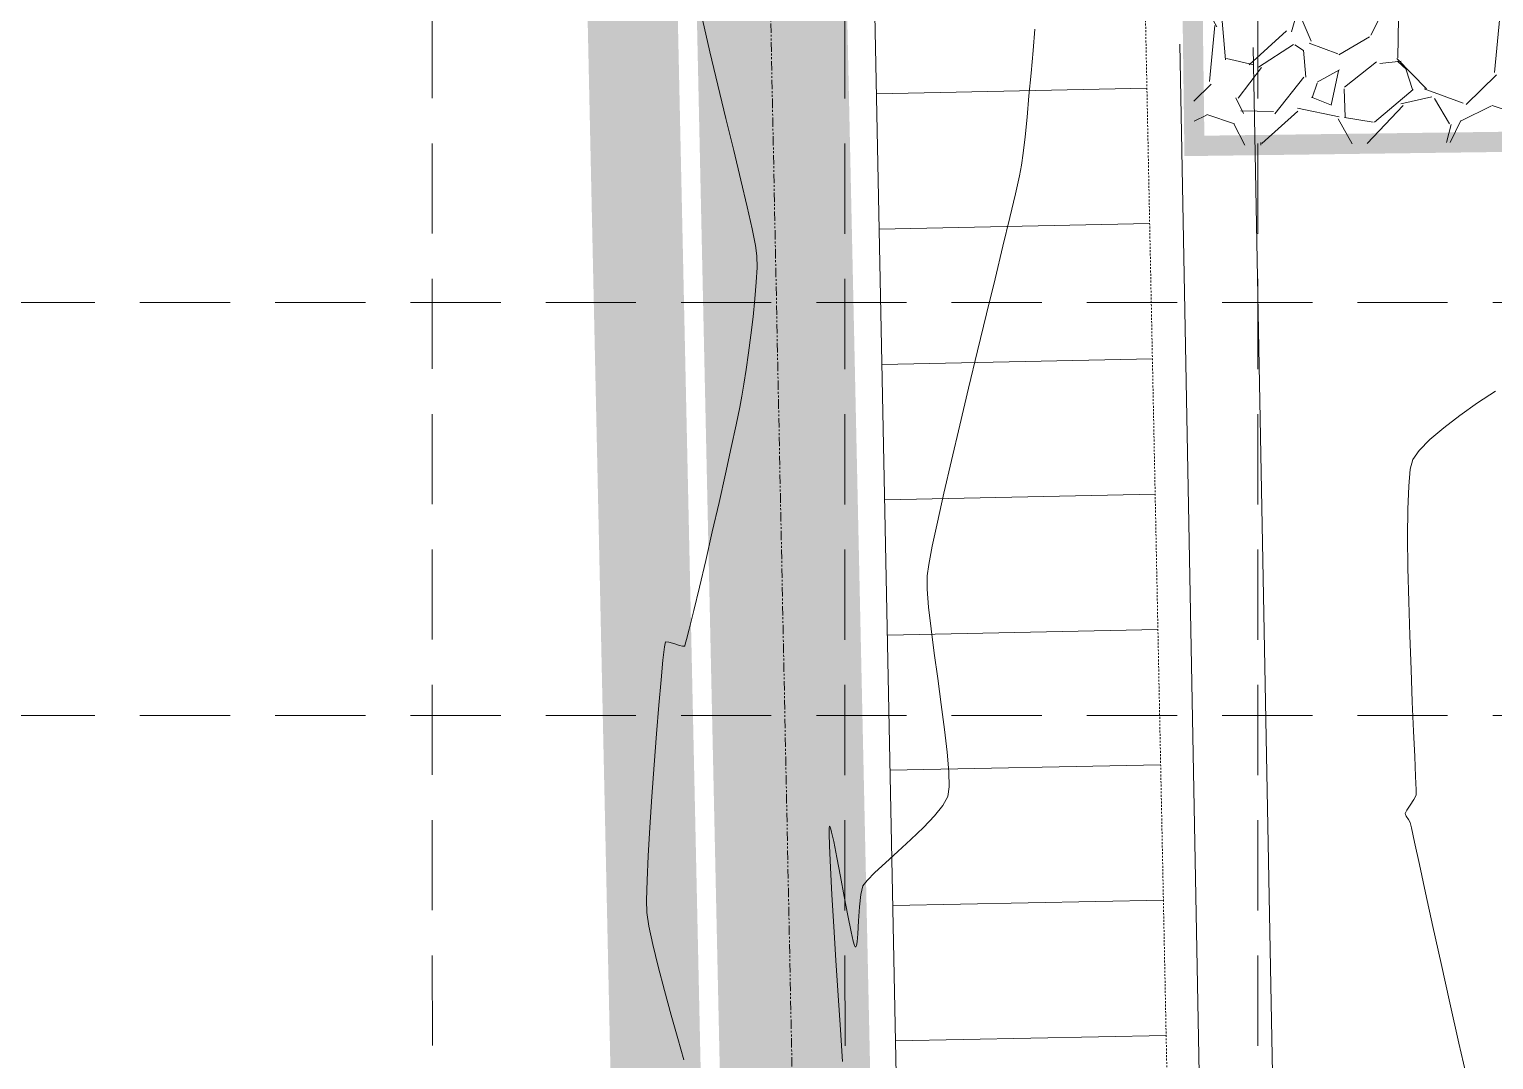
# Model space of a CAD drawing. Extents: x 2140663 to 2528301, y 336313 to 7007653.
# Drawn here: x 2527284.6 to 2527382, y 7007327.1 to 7007395.6 of the extents above; entities that cross this region are included whole.
import ezdxf

# ---------------------------------------------------------------- set-up
doc = ezdxf.new("R2010")
doc.units = 0
doc.header["$MEASUREMENT"] = 0
for name, pattern in [('HIDDEN', [0.375, 0.25, -0.125]), ('PHANTOM2', [1.25, 0.625, -0.125, 0.125, -0.125, 0.125, -0.125]), ('xdrc002pt$0$HIDDEN2', [0.1875, 0.125, -0.0625])]:
    doc.linetypes.add(name, pattern=pattern)
for name, color, linetype in [('1 EXISTING CONTOURS', 43, 'Continuous'), ('1 SILT FENCE', 200, 'Continuous'), ('CONSTRUCTION ENTRANCE', 254, 'HIDDEN'), ('GRID', 254, 'HIDDEN'), ('LIMITS OF DISTURBANCE', 1, 'HIDDEN'), ('xdrc002ar$0$xdrc002ar$0$C-PKNG-FACE-N', 1, 'Continuous'), ('xdrc002ar$0$xdrc002ar$0$C-PKNG-STRP-N', 6, 'Continuous'), ('xdrc002bs$0$v-rail-road-exist-demo', 14, 'xdrc002bs$0$TRACKS'), ('xdrc002pt$0$V-ESMT-ACCS-N', 2, 'xdrc002pt$0$HIDDEN2'), ('xdrc002pt$0$v-prop-line', 3, 'PHANTOM2')]:
    doc.layers.add(name, color=color, linetype=linetype)
doc.linetypes.add('xdrc002bs$0$TRACKS', pattern='A,0.15,[130,ltypeshp.shx,S=0.25,R=0,X=0,Y=0],0.15', length=0.3)

msp = doc.modelspace()

# ---------------------------------------------------------------- hatches: boundary and pattern name
at = {"layer": 'CONSTRUCTION ENTRANCE', "lineweight": 0}
h = msp.add_hatch(dxfattribs=at)
h.set_pattern_fill('GRAVEL', color=4, scale=13.41771213747483, angle=46.820067025844, style=0)
h.set_pattern_definition([(274.8328670258439, (2535755.32160823, 6988741.98923323), (14.60575907442651, -160.9091231494942), [1.805165320127311, -178.7116887176952]), (231.7897670258439, (2535755.4736923, 6988740.190482575), (100.3953443141131, 126.5932506455939), [3.097720365754542, -306.6742222857146]), (179.330467025844, (2535753.557603606, 6988737.756459245), (199.4436801400255, -3.155022489183131), [2.184242523435255, -216.2402781743329]), (314.093767025844, (2535752.422844884, 6988731.645171866), (-186.5045603741198, 193.4168665102504), [2.820912964358433, -279.2703298006364]), (339.653767025844, (2535754.38573317, 6988729.619186541), (-163.3198950591322, 61.25788960381504), [2.766128445701123, -273.847091820351]), (44.093767025844, (2535756.979281981, 6988728.657421488), (-193.4168665102504, -186.5045603741197), [2.820912964358433, -279.2703298006364]), (84.51426702584396, (2535759.005267303, 6988730.620309775), (-21.51827288110513, -219.0122793370093), [3.73051308786999, -369.320500509462]), (119.075367025844, (2535759.361893572, 6988734.333734491), (-150.9832217295242, 270.4860781968358), [3.521988423541493, -348.6769746900169]), (168.249667025844, (2535757.650347071, 6988737.411886534), (-200.6490630770229, 41.08660048728137), [2.830466375400297, -280.2164797720083]), (222.056467025844, (2535754.879192443, 6988737.988306063), (110.7821607532732, 98.44584011868443), [3.231414449492337, -158.3392409365638]), (269.217467025844, (2535752.479915149, 6988735.82370485), (-2.552319228480662, -218.4096170139132), [4.178919609792264, -413.7133499768134]), (185.6341670258433, (2535761.610501421, 6988741.239820029), (-122.977254306137, -13.40042767096281), [1.426316217925709, -141.2059093716913]), (218.289267025844, (2535760.191069513, 6988741.099789508), (138.9298636150644, 108.8326490136924), [2.713557849546497, -268.6428711552858]), (271.820067025844, (2535758.061214335, 6988739.418376893), (9.784310562034927, -9.181632602815903), [1.897546268193811, -17.07795666688071]), (250.0186670258439, (2535756.24438335, 6988739.83527094), (26.33951829955445, 67.28480672745151), [1.021866120965807, -101.1643836973872]), (338.6214670258439, (2535755.895198489, 6988738.87492052), (-38.53455421391525, 17.76058513279236), [1.445127850342452, -70.8114659324622]), (77.78386702584397, (2535757.240894438, 6988738.348129842), (7.976231757782472, 47.7161855784231), [2.347146966496334, -75.89088845693679]), (208.385167025844, (2535757.737551226, 6988740.642122652), (28.14755542434317, 10.38700422022133), [1.697219825981319, -40.73331607668808]), (63.20956702584396, (2535750.569853233, 6988733.200022149), (62.4634665272159, 125.3879192018091), [2.37761859076054, -235.3848442823397]), (117.166267025844, (2535751.64151491, 6988735.322435915), (70.90092836322366, -140.1351306216062), [1.994690504069145, -197.4739439537691]), (340.0186670258439, (2535755.780689717, 6988742.478448607), (-67.28480672745151, 26.33951829955445), [2.043718824219476, -100.1425309941335]), (30.43056702584394, (2535757.701390557, 6988741.780078888), (-121.1691690741973, -70.29827450389251), [2.377618590760539, -235.3848442823396]), (26.264067025844, (2535756.636123899, 6988727.507411697), (-65.47674164009656, -30.55833295526075), [2.292818650051698, -112.3481675233817]), (341.595167025844, (2535758.692243117, 6988728.522003118), (-153.5354934499215, 52.07649754670328), [1.92112118841937, -190.1912794254725]), (113.621467025844, (2535765.656813551, 6988733.394661918), (-30.55826334498828, 65.4767743703171), [2.04371882421948, -100.1425309941337]), (64.17406702584398, (2535764.837908278, 6988735.267148536), (-80.2240290934348, -163.9224862693096), [2.249224503317043, -222.6726220313409]), (116.264067025844, (2535761.157814968, 6988728.600351227), (30.55833295526072, -65.47674164009656), [1.146409325025849, -113.4945768484076]), (148.129967025844, (2535765.105915763, 6988732.807603466), (-48.31884551817854, 26.94224158635469), [0.6841691418898413, -67.73299998362491]), (212.7838670258439, (2535764.524884085, 6988733.16884188), (37.32918282470244, 20.17131602002476), [2.76612844570112, -52.55650755688198]), (232.8290670258439, (2535762.199342758, 6988731.671061859), (82.0319944722898, 107.0246964006414), [2.563453903864566, -253.7815742043644]), (350.5101670258439, (2535758.121482113, 6988737.521783165), (-28.7502527562006, 8.578934871238934), [1.935129279890894, -46.44311613509359]), (39.97726702584394, (2535760.030129398, 6988737.202732198), (175.6563934434901, 147.9698889174732), [3.378499409943308, -334.4708646227659]), (107.765467025844, (2535762.619066064, 6988739.373360189), (31.76363720677208, -103.4086422652588), [1.381433970825854, -136.7623656431237]), (136.820067025844, (2535762.197559875, 6988740.688922244), (-18.9659372958614, -0.6026777727210184), [0.8050627282484895, -12.61264940922634]), (167.0764670258439, (2535761.722180935, 6988731.750824604), (105.2166488676727, -25.13425077167035), [1.864042240986554, -184.540772237003]), (94.83286702584397, (2535759.905349952, 6988732.167718647), (-14.60575907442654, 160.9091231494942), [3.610330640254623, -176.9065233975678]), (46.82006702584399, (2535759.6011818, 6988735.765219956), (-0.6026777727210209, 18.96593729586141), [3.488605155743457, -9.929106981731373]), (12.12486702584397, (2535761.988405538, 6988738.309139915), (-160.3064818828094, -33.57153178998048), [2.121528136904696, -210.0311245410191]), (300.8746670258439, (2535764.062605083, 6988738.754753215), (29.95560263123791, -46.51082666028691), [1.953645722640611, -95.72877458651134]), (254.466067025844, (2535765.065142949, 6988737.077952746), (-76.60777616197753, -277.7181705628543), [3.180869927870449, -314.9066461499475]), (222.246167025844, (2535764.213274531, 6988734.013268892), (-129.1454486938804, -118.0144213807274), [3.365148786366548, -333.1493675720606])])
edge = h.paths.add_edge_path()
edge.add_line((2527402.900771191, 7007473.645585771), (2527352.583338258, 7007472.983098069))
edge.add_arc((2527352.693752849, 7007464.596860934), 8.386963972089557, 0.7933781036675782, 90.75432216888947, ccw=False)
edge.add_line((2527361.079912772, 7007464.712992017), (2527362.098756098, 7007387.858360577))
edge.add_line((2527362.098756098, 7007387.858360577), (2527395.668850088, 7007388.300350025))
edge.add_line((2527395.668850088, 7007388.300350025), (2527394.625025858, 7007465.143217545))
edge.add_arc((2527403.011185785, 7007465.259348631), 8.386963977049277, 90.75432218437521, 180.7933781223564, ccw=False)

# ---------------------------------------------------------------- linework, layer by layer
at = {"layer": '1 EXISTING CONTOURS', "color": 43, "lineweight": 0}
for points, elevation in [([(2527329.368513652, 7007396.260187508), (2527329.867226838, 7007394.109730935)], 602), ([(2527329.867226838, 7007394.109730935), (2527330.395169981, 7007391.894191415)], 602), ([(2527351.093919048, 7007391.200341729), (2527350.961419232, 7007389.764733106)], 603), ([(2527330.929571286, 7007389.684942422), (2527331.44765896, 7007387.553357429)], 602), ([(2527350.600189389, 7007386.583759299), (2527350.454320375, 7007385.862404197)], 603), ([(2527331.926661209, 7007385.570809911), (2527332.343806237, 7007383.808673341)], 602), ([(2527332.343806237, 7007383.808673341), (2527332.676322253, 7007382.338321193)], 602), ([(2527332.676322253, 7007382.338321193), (2527332.90143746, 7007381.231126942)], 602), ([(2527332.90143746, 7007381.231126942), (2527332.996380065, 7007380.558464061)], 602), ([(2527332.996380065, 7007380.558464061), (2527333.000669368, 7007379.774170726)], 602), ([(2527332.859102529, 7007377.69082939), (2527332.73453438, 7007376.50023627)], 602), ([(2527348.267904972, 7007376.687817839), (2527347.6748241, 7007374.238655088)], 603), ([(2527347.6748241, 7007374.238655088), (2527347.075016056, 7007371.751182743)], 603), ([(2527332.273418965, 7007372.983496392), (2527332.126056824, 7007372.010354394)], 602), ([(2527332.126056824, 7007372.010354394), (2527331.999606177, 7007371.227143778)], 602), ([(2527347.075016056, 7007371.751182743), (2527346.487854594, 7007369.296731758)], 603), ([(2527331.856804182, 7007370.479698235), (2527331.611226632, 7007369.304878385)], 602), ([(2527331.611226632, 7007369.304878385), (2527331.284110648, 7007367.796078891)], 602), ([(2527346.487854594, 7007369.296731758), (2527345.932713467, 7007366.946633089)], 603), ([(2527378.682570472, 7007369.110798126), (2527377.763946966, 7007368.324010552)], 604), ([(2527377.763946966, 7007368.324010552), (2527377.059132161, 7007367.611210634)], 604), ([(2527376.627948712, 7007367.008352392), (2527376.463339156, 7007366.357162529)], 604), ([(2527377.059132161, 7007367.611210634), (2527376.627948712, 7007367.008352392)], 604), ([(2527376.300061646, 7007363.696209766), (2527376.286382823, 7007361.854340306)], 604), ([(2527329.585004803, 7007360.288977854), (2527329.168753473, 7007358.511200161)], 602), ([(2527344.419827381, 7007360.016380688), (2527344.315394232, 7007359.258007936)], 603), ([(2527344.315394232, 7007359.258007936), (2527344.321744323, 7007358.383658077)], 603), ([(2527329.168753473, 7007358.511200161), (2527328.798386438, 7007356.959810831)], 602), ([(2527344.321744323, 7007358.383658077), (2527344.417607785, 7007357.186702564)], 603), ([(2527376.35741787, 7007357.567548818), (2527376.427120872, 7007355.290520228)], 604), ([(2527328.495140819, 7007355.728204528), (2527328.31514309, 7007355.035924482)], 602), ([(2527326.902555794, 7007354.879091042), (2527326.842577661, 7007354.545005007)], 602), ([(2527327.140686951, 7007354.867437419), (2527326.902555794, 7007354.879091042)], 602), ([(2527328.049871413, 7007354.585806102), (2527327.852094012, 7007354.631626839)], 602), ([(2527328.143304863, 7007354.585906045), (2527328.049871413, 7007354.585806102)], 602), ([(2527328.174962319, 7007354.597919676), (2527328.143304863, 7007354.585906045)], 602), ([(2527328.186233569, 7007354.615282191), (2527328.174962319, 7007354.597919676)], 602), ([(2527328.223796413, 7007354.719014638), (2527328.186233569, 7007354.615282191)], 602), ([(2527326.616904187, 7007352.341591028), (2527326.469559817, 7007350.672013805)], 602), ([(2527326.469559817, 7007350.672013805), (2527326.311444337, 7007348.757023571)], 602), ([(2527376.59737066, 7007350.888930947), (2527376.682906579, 7007348.932263693)], 604), ([(2527326.311444337, 7007348.757023571), (2527326.151733231, 7007346.696495689)], 602), ([(2527345.471334327, 7007349.055938074), (2527345.643303221, 7007347.539207367)], 603), ([(2527345.643303221, 7007347.539207367), (2527345.751127222, 7007346.238490582)], 603), ([(2527376.758709267, 7007347.250276989), (2527376.817273292, 7007345.926917554)], 604), ([(2527345.751127222, 7007346.238490582), (2527345.77285515, 7007345.230733374)], 603), ([(2527325.999601985, 7007344.590305516), (2527325.864226084, 7007342.538328412)], 602), ([(2527345.686535825, 7007344.592881395), (2527345.362569998, 7007344.001890307)], 603), ([(2527376.705072335, 7007344.395173478), (2527376.457830769, 7007344.019271986)], 604), ([(2527376.851093219, 7007345.046132105), (2527376.852663614, 7007344.691867361)], 604), ([(2527376.225147408, 7007343.673700533), (2527376.12123074, 7007343.467996764)], 604), ([(2527376.457830769, 7007344.019271986), (2527376.225147408, 7007343.673700533)], 604), ([(2527337.79922049, 7007342.483898373), (2527337.796019842, 7007342.122927066)], 603), ([(2527337.820964258, 7007342.612353704), (2527337.811554614, 7007342.596821094)], 603), ([(2527337.837641147, 7007342.602631956), (2527337.820964258, 7007342.612353704)], 603), ([(2527376.537452189, 7007342.508179763), (2527376.745495933, 7007341.548479911)], 604), ([(2527337.796019842, 7007342.122927066), (2527337.81775867, 7007341.320560751)], 603), ([(2527338.312975212, 7007340.543102325), (2527338.101235564, 7007341.610906445)], 603), ([(2527343.232188432, 7007341.723529601), (2527342.37066057, 7007340.929013696)], 603), ([(2527325.754781011, 7007340.640439737), (2527325.680442253, 7007338.99651485)], 602), ([(2527342.37066057, 7007340.929013696), (2527341.550812718, 7007340.183666696)], 603), ([(2527341.550812718, 7007340.183666696), (2527340.843073084, 7007339.527508644)], 603), ([(2527377.06362952, 7007340.077184749), (2527377.474463096, 7007338.183802085)], 604), ([(2527325.680442253, 7007338.99651485), (2527325.650385292, 7007337.706429114)], 602), ([(2527338.797586233, 7007337.939205685), (2527338.550563852, 7007339.274810565)], 603), ([(2527340.317869873, 7007339.000559585), (2527340.045631294, 7007338.642839562)], 603), ([(2527325.650385292, 7007337.706429114), (2527325.673785614, 7007336.870057886)], 602), ([(2527339.037627101, 7007336.6694622), (2527338.797586233, 7007337.939205685)], 603), ([(2527325.673785614, 7007336.870057886), (2527325.811295095, 7007335.977376088)], 602), ([(2527339.812549826, 7007337.247657146), (2527339.759001337, 7007336.327224522)], 603), ([(2527377.960606812, 7007335.957839729), (2527378.504670812, 7007333.488805489)], 604), ([(2527339.619070421, 7007334.682559174), (2527339.576530332, 7007334.598966221)], 603), ([(2527339.668105801, 7007334.938700549), (2527339.619070421, 7007334.682559174)], 603), ([(2527339.714268039, 7007335.470740321), (2527339.668105801, 7007334.938700549)], 603), ([(2527338.240894276, 7007333.68478956), (2527338.391815593, 7007331.358000075)], 603), ([(2527339.551708104, 7007334.587145303), (2527339.532873255, 7007334.598144569)], 603), ([(2527339.576530332, 7007334.598966221), (2527339.551708104, 7007334.587145303)], 603), ([(2527378.504670812, 7007333.488805489), (2527379.089265245, 7007330.866207174)], 604), ([(2527326.845642238, 7007331.687836831), (2527327.288365997, 7007330.055445883)], 602), ([(2527379.089265245, 7007330.866207174), (2527379.697000259, 7007328.179552593)], 604), ([(2527327.288365997, 7007330.055445883), (2527327.725394683, 7007328.489092716)], 602), ([(2527338.545585648, 7007329.081680571), (2527338.694601328, 7007326.964635374)], 603), ([(2527379.697000259, 7007328.179552593), (2527380.310486, 7007325.518349555)], 604)]:
    msp.add_lwpolyline(points, dxfattribs=dict(at, elevation=elevation))
at = {"layer": '1 EXISTING CONTOURS', "color": 43, "lineweight": 0, "extrusion": (0.9957938470281265, -0.09162212735428293, 0), "elevation": 1874688.571757143}
msp.add_lwpolyline([(7209482.756581729, 603.0000000000007), (7209481.33425389, 603.0000000000007)], dxfattribs=at)
at = {"layer": '1 EXISTING CONTOURS', "color": 43, "lineweight": 0, "extrusion": (0.9960345319122899, -0.08896747292278098, 0), "elevation": 1893899.077087487}
msp.add_lwpolyline([(7204458.663622078, 603), (7204457.162127869, 603)], dxfattribs=at)
at = {"layer": '1 EXISTING CONTOURS', "color": 43, "lineweight": 0, "extrusion": (0.9960254674711966, -0.08906889551793294, 0), "elevation": 1893165.460108039}
msp.add_lwpolyline([(7204649.974549931, 603), (7204648.466595333, 603)], dxfattribs=at)
at = {"layer": '1 EXISTING CONTOURS', "color": 43, "lineweight": 0, "extrusion": (0.9719682675556804, 0.2351120729882014, 0), "elevation": 4104007.380218243}
msp.add_lwpolyline([(6216756.671146444, 602.0000000000007), (6216754.398182328, 602.0000000000007)], dxfattribs=at)
at = {"layer": '1 EXISTING CONTOURS', "color": 43, "lineweight": 0, "extrusion": (0.9951505487475985, -0.09836353657404694, 0), "elevation": 1825823.056722193}
msp.add_lwpolyline([(7222006.94839147, 603.0000000000007), (7222005.645591212, 603.0000000000007)], dxfattribs=at)
at = {"layer": '1 EXISTING CONTOURS', "color": 43, "lineweight": 0, "extrusion": (0.9938083422523768, -0.1111079604240089, 0), "elevation": 1733125.701297351}
msp.add_lwpolyline([(7244809.91351135, 603.0000000000003), (7244808.822171655, 603.0000000000003)], dxfattribs=at)
at = {"layer": '1 EXISTING CONTOURS', "color": 43, "lineweight": 0, "extrusion": (0.9720311575110776, 0.2348519295804806, 0), "elevation": 4102343.400706324}
msp.add_lwpolyline([(6217850.367446604, 602.0000000000003), (6217848.327854044, 602.0000000000003)], dxfattribs=at)
at = {"layer": '1 EXISTING CONTOURS', "color": 43, "lineweight": 0, "extrusion": (0.9903692632175424, -0.1384511555529337, 0), "elevation": 1532829.581874381}
msp.add_lwpolyline([(7289815.706809361, 603.0000000000003), (7289814.899121812, 603.0000000000003)], dxfattribs=at)
at = {"layer": '1 EXISTING CONTOURS', "color": 43, "lineweight": 0, "extrusion": (0.975324489509567, -0.2207762219146407, 0), "elevation": 917922.6154721272}
msp.add_lwpolyline([(7392453.923805034, 603), (7392452.706107285, 603)], dxfattribs=at)
at = {"layer": '1 EXISTING CONTOURS', "color": 43, "lineweight": 0, "extrusion": (0.9734096677386531, -0.2290712089131351, 0), "elevation": 854957.0255437128}
msp.add_lwpolyline([(7399999.150304112, 603.0000000000007), (7399997.524457504, 603.0000000000007)], dxfattribs=at)
at = {"layer": '1 EXISTING CONTOURS', "color": 43, "lineweight": 0, "extrusion": (0.9724847804593532, -0.2329664176977524, 0), "elevation": 825324.2916736046}
msp.add_lwpolyline([(7403361.040167981, 603), (7403359.079984885, 603)], dxfattribs=at)
at = {"layer": '1 EXISTING CONTOURS', "color": 43, "lineweight": 0, "extrusion": (0.9720333177473337, -0.234842988375449, 0), "elevation": 811033.4416180635}
msp.add_lwpolyline([(7404938.258365046, 603.0000000000007), (7404936.037710004, 603.0000000000007)], dxfattribs=at)
at = {"layer": '1 EXISTING CONTOURS', "color": 43, "lineweight": 0, "extrusion": (0.9987209735636383, -0.05056102218209932, 0), "elevation": 2169800.190747784}
msp.add_lwpolyline([(7126201.690098334, 602.0000000000007), (7126200.714896988, 602.0000000000007)], dxfattribs=at)
at = {"layer": '1 EXISTING CONTOURS', "color": 43, "lineweight": 0, "extrusion": (0.9965598153536057, -0.08287662168783, 0), "elevation": 1937890.577497711}
msp.add_lwpolyline([(7192728.940145947, 602.0000000000003), (7192727.826928977, 602.0000000000003)], dxfattribs=at)
at = {"layer": '1 EXISTING CONTOURS', "color": 43, "lineweight": 0, "extrusion": (0.9718669340453343, -0.2355305978197357, 0), "elevation": 805794.5919637764}
msp.add_lwpolyline([(7405507.952973997, 603.0000000000007), (7405505.545728606, 603.0000000000007)], dxfattribs=at)
at = {"layer": '1 EXISTING CONTOURS', "color": 43, "lineweight": 0, "extrusion": (0.9928648659488746, -0.1192449494289946, 0), "elevation": 1673705.620281082}
msp.add_lwpolyline([(7258749.593680174, 602.0000000000007), (7258748.367358705, 602.0000000000007)], dxfattribs=at)
at = {"layer": '1 EXISTING CONTOURS', "color": 43, "lineweight": 0, "extrusion": (0.9913861049102999, -0.1309717182859866, 0), "elevation": 1587794.429083971}
msp.add_lwpolyline([(7278023.578895787, 602), (7278022.378230944, 602)], dxfattribs=at)
at = {"layer": '1 EXISTING CONTOURS', "color": 43, "lineweight": 0, "extrusion": (0.9900463765325918, -0.1407415088546572, 0), "elevation": 1515947.91278768}
msp.add_lwpolyline([(7293325.908854973, 602), (7293324.788861035, 602)], dxfattribs=at)
at = {"layer": '1 EXISTING CONTOURS', "color": 43, "lineweight": 0, "extrusion": (0.9822342077581094, -0.187659162072624, 0), "elevation": 1167434.531557276}
msp.add_lwpolyline([(7357156.731085966, 602.0000000000007), (7357155.970121281, 602.0000000000007)], dxfattribs=at)
at = {"layer": '1 EXISTING CONTOURS', "color": 43, "lineweight": 0, "extrusion": (0.5782206464287439, -0.8158804348944307, 0), "elevation": -4255792.874728149}
msp.add_lwpolyline([(6113847.097817177, 604), (6113845.667738819, 604)], dxfattribs=at)
at = {"layer": '1 EXISTING CONTOURS', "color": 43, "lineweight": 0, "extrusion": (0.5509832273073578, -0.8345163169321308, 0), "elevation": -4455220.743103534}
msp.add_lwpolyline([(5970085.815438563, 604), (5970084.376145319, 604)], dxfattribs=at)
at = {"layer": '1 EXISTING CONTOURS', "color": 43, "lineweight": 0, "extrusion": (-0.6095886111901389, 0.7927179354015386, 0), "elevation": 4014205.913048711}
msp.add_lwpolyline([(-6275112.168651683, 604.0000000000007), (-6275110.815573235, 604.0000000000007)], dxfattribs=at)
at = {"layer": '1 EXISTING CONTOURS', "color": 43, "lineweight": 0, "extrusion": (0.9763445594621135, -0.2162204921110198, 0), "elevation": 952409.6359287377}
msp.add_lwpolyline([(7388066.237829627, 602), (7388064.446060063, 602)], dxfattribs=at)
at = {"layer": '1 EXISTING CONTOURS', "color": 43, "lineweight": 0, "extrusion": (0.97419855014155, -0.225692677998428, 0), "elevation": 880625.3314523136}
msp.add_lwpolyline([(7396970.191502313, 603.0000000000007), (7396967.959497969, 603.0000000000007)], dxfattribs=at)
at = {"layer": '1 EXISTING CONTOURS', "color": 43, "lineweight": 0, "extrusion": (0.9756370521469834, -0.2193908441069143, 0), "elevation": 928405.7138994716}
msp.add_lwpolyline([(7391119.211874848, 602), (7391117.267940093, 602)], dxfattribs=at)
at = {"layer": '1 EXISTING CONTOURS', "color": 43, "lineweight": 0, "extrusion": (0.9955796167082989, -0.09392138624912233, 0), "elevation": 1858062.928428606}
msp.add_lwpolyline([(7213765.813008716, 604.0000000000007), (7213764.675952709, 604.0000000000007)], dxfattribs=at)
at = {"layer": '1 EXISTING CONTOURS', "color": 43, "lineweight": 0, "extrusion": (0.9993182898508735, -0.0369182281471622, 0), "elevation": 2266953.91034042}
msp.add_lwpolyline([(7095894.490084823, 604.0000000000007), (7095892.960118847, 604.0000000000007)], dxfattribs=at)
at = {"layer": '1 EXISTING CONTOURS', "color": 43, "lineweight": 0, "extrusion": (0.9750200958161164, -0.2221166647388965, 0), "elevation": 907745.6435894729}
msp.add_lwpolyline([(7393683.079804528, 602.0000000000007), (7393681.079465847, 602.0000000000007)], dxfattribs=at)
at = {"layer": '1 EXISTING CONTOURS', "color": 43, "lineweight": 0, "extrusion": (0.9756840770508813, -0.2191816182743665, 0), "elevation": 930005.141636413}
msp.add_lwpolyline([(7390921.891399265, 603.0000000000007), (7390919.915963551, 603.0000000000007)], dxfattribs=at)
at = {"layer": '1 EXISTING CONTOURS', "color": 43, "lineweight": 0, "extrusion": (0.9743966409618848, -0.2248359092364825, 0), "elevation": 887115.2363123193}
msp.add_lwpolyline([(7396184.733753576, 602.0000000000007), (7396182.772774538, 602.0000000000007)], dxfattribs=at)
at = {"layer": '1 EXISTING CONTOURS', "color": 43, "lineweight": 0, "extrusion": (0.9780458484741686, -0.2083898228859649, 0), "elevation": 1011596.178858271}
msp.add_lwpolyline([(7380195.11521045, 603.0000000000007), (7380193.470036057, 603.0000000000007)], dxfattribs=at)
at = {"layer": '1 EXISTING CONTOURS', "color": 43, "lineweight": 0, "extrusion": (0.9821813710559382, -0.1879355058276052, 0), "elevation": 1165378.858201992}
msp.add_lwpolyline([(7357477.461813885, 603.0000000000003), (7357476.220312178, 603.0000000000003)], dxfattribs=at)
at = {"layer": '1 EXISTING CONTOURS', "color": 43, "lineweight": 0, "extrusion": (0.9999455042353168, 0.01043975859768557, 0), "elevation": 2600393.721245397}
msp.add_lwpolyline([(6980594.78448229, 604), (6980592.713500209, 604)], dxfattribs=at)
at = {"layer": '1 EXISTING CONTOURS', "color": 43, "lineweight": 0, "extrusion": (0.9997514534547544, 0.02229419913578959, 0), "elevation": 2682971.611782315}
msp.add_lwpolyline([(6949272.297703906, 604), (6949270.081230743, 604)], dxfattribs=at)
at = {"layer": '1 EXISTING CONTOURS', "color": 43, "lineweight": 0, "extrusion": (0.9936444438694951, 0.1125642890408929, 0), "elevation": 3300059.918077326}
msp.add_lwpolyline([(6678332.807246488, 603), (6678331.355403707, 603)], dxfattribs=at)
at = {"layer": '1 EXISTING CONTOURS', "color": 43, "lineweight": 0, "extrusion": (0.9710000574280073, -0.2390792514519126, 0), "elevation": 778722.7517647643}
msp.add_lwpolyline([(7408375.887685954, 602.0000000000003), (7408374.619296428, 602.0000000000003)], dxfattribs=at)
at = {"layer": '1 EXISTING CONTOURS', "color": 43, "lineweight": 0, "extrusion": (0.9916899034840009, 0.1286512158041771, 0), "elevation": 3407846.939685044}
msp.add_lwpolyline([(6623977.988425697, 603), (6623976.363593321, 603)], dxfattribs=at)
at = {"layer": '1 EXISTING CONTOURS', "color": 43, "lineweight": 0, "extrusion": (0.9993311710477808, 0.0365678899072843, 0), "elevation": 2781930.241398227}
msp.add_lwpolyline([(6910247.74548222, 604.0000000000007), (6910245.489785347, 604.0000000000007)], dxfattribs=at)
at = {"layer": '1 EXISTING CONTOURS', "color": 43, "lineweight": 0, "extrusion": (0.9938096724559564, -0.1110960617348107, 0), "elevation": 1733192.36848167}
msp.add_lwpolyline([(7244752.784081236, 602.0000000000007), (7244751.899480143, 602.0000000000007)], dxfattribs=at)
at = {"layer": '1 EXISTING CONTOURS', "color": 43, "lineweight": 0, "extrusion": (-0.311413918827637, -0.9502743662545118, 0), "elevation": -7445954.554815331}
msp.add_lwpolyline([(219466.7670432837, 602), (219466.3570495164, 602)], dxfattribs=at)
at = {"layer": '1 EXISTING CONTOURS', "color": 43, "lineweight": 0, "extrusion": (-0.318522642137247, -0.947915252776274, 0), "elevation": -7447389.48192759}
msp.add_lwpolyline([(163691.5081077572, 602.0000000000007), (163691.1686254111, 602.0000000000007)], dxfattribs=at)
at = {"layer": '1 EXISTING CONTOURS', "color": 43, "lineweight": 0, "extrusion": (0.9608797885948058, -0.2769657593819158, 0), "elevation": 487661.2883808431}
msp.add_lwpolyline([(7433209.231538886, 602), (7433208.901726723, 602)], dxfattribs=at)
at = {"layer": '1 EXISTING CONTOURS', "color": 43, "lineweight": 0, "extrusion": (0.9907946367294463, 0.1353735122842153, 0), "elevation": 3452689.803938214}
msp.add_lwpolyline([(6600713.351414742, 603.0000000000007), (6600711.632492892, 603.0000000000007)], dxfattribs=at)
at = {"layer": '1 EXISTING CONTOURS', "color": 43, "lineweight": 0, "extrusion": (0.9954045659518659, -0.09575881203407585, 0), "elevation": 1844696.718383153}
msp.add_lwpolyline([(7217165.640912686, 602), (7217164.310510054, 602)], dxfattribs=at)
at = {"layer": '1 EXISTING CONTOURS', "color": 43, "lineweight": 0, "extrusion": (0.990819115451053, 0.1351942323355291, 0), "elevation": 3451495.392329414}
msp.add_lwpolyline([(6601336.26580821, 603), (6601334.531968438, 603)], dxfattribs=at)
at = {"layer": '1 EXISTING CONTOURS', "color": 43, "lineweight": 0, "extrusion": (0.9991658771757027, 0.0408356448180843, 0), "elevation": 2811418.146881271}
msp.add_lwpolyline([(6898300.993758639, 604.0000000000007), (6898298.844564863, 604.0000000000007)], dxfattribs=at)
at = {"layer": '1 EXISTING CONTOURS', "color": 43, "lineweight": 0, "extrusion": (0.99173896619686, 0.1282724558382812, 0), "elevation": 3405316.857284661}
msp.add_lwpolyline([(6625273.967748282, 603.0000000000003), (6625272.298156756, 603.0000000000003)], dxfattribs=at)
at = {"layer": '1 EXISTING CONTOURS', "color": 43, "lineweight": 0, "extrusion": (0.9989860111950997, 0.04502165519507809, 0), "elevation": 2840296.398704321}
msp.add_lwpolyline([(6886456.877328446, 604.0000000000003), (6886455.193634496, 604.0000000000003)], dxfattribs=at)
at = {"layer": '1 EXISTING CONTOURS', "color": 43, "lineweight": 0, "extrusion": (0.9974015380172245, -0.07204284808969712, 0), "elevation": 2015929.7772424}
msp.add_lwpolyline([(7171214.146527153, 602.0000000000007), (7171212.034849868, 602.0000000000007)], dxfattribs=at)
at = {"layer": '1 EXISTING CONTOURS', "color": 43, "lineweight": 0, "extrusion": (0.9992636315644078, 0.03836918858552385, 0), "elevation": 2794381.914114106}
msp.add_lwpolyline([(6905212.540831057, 604), (6905211.659396547, 604)], dxfattribs=at)
at = {"layer": '1 EXISTING CONTOURS', "color": 43, "lineweight": 0, "extrusion": (0.9909670293391496, -0.1341057297908675, 0), "elevation": 1564791.186575072}
msp.add_lwpolyline([(7282979.636156316, 603), (7282978.992490119, 603)], dxfattribs=at)
at = {"layer": '1 EXISTING CONTOURS', "color": 43, "lineweight": 0, "extrusion": (0.8953374795906496, -0.4453883672035714, 0), "elevation": -858134.5895038298}
msp.add_lwpolyline([(7399602.584755389, 604.0000000000007), (7399602.253378797, 604.0000000000007)], dxfattribs=at)
at = {"layer": '1 EXISTING CONTOURS', "color": 43, "lineweight": 0, "extrusion": (0.7795252208537261, -0.6263708406790257, 0), "elevation": -2419066.501460142}
msp.add_lwpolyline([(7045456.820110783, 603.0000000000003), (7045455.919687887, 603.0000000000003)], dxfattribs=at)
at = {"layer": '1 EXISTING CONTOURS', "color": 43, "lineweight": 0, "extrusion": (0.9274914324954272, 0.3738444096781179, 0), "elevation": 4963775.881340101}
msp.add_lwpolyline([(5554405.597043716, 604), (5554405.39936263, 604)], dxfattribs=at)
at = {"layer": '1 EXISTING CONTOURS', "color": 43, "lineweight": 0, "extrusion": (0.9983414084766306, -0.05757110491294978, 0), "elevation": 2119713.610535807}
msp.add_lwpolyline([(7141221.161871569, 602.0000000000007), (7141219.260829844, 602.0000000000007)], dxfattribs=at)
at = {"layer": '1 EXISTING CONTOURS', "color": 43, "lineweight": 0, "extrusion": (0.9940876651182757, -0.1085804497121593, 0), "elevation": 1751534.933603454}
msp.add_lwpolyline([(7240332.316910861, 603.0000000000003), (7240332.203316535, 603.0000000000003)], dxfattribs=at)
at = {"layer": '1 EXISTING CONTOURS', "color": 43, "lineweight": 0, "extrusion": (0.9015557431539084, 0.4326629658131186, 0), "elevation": 5310353.575338915}
msp.add_lwpolyline([(5224024.386501241, 603), (5224024.483204363, 603)], dxfattribs=at)
at = {"layer": '1 EXISTING CONTOURS', "color": 43, "lineweight": 0, "extrusion": (0.9607868972893889, 0.2772878251871675, 0), "elevation": 4371283.886078844}
msp.add_lwpolyline([(6031762.553807317, 603), (6031762.849547544, 603)], dxfattribs=at)
at = {"layer": '1 EXISTING CONTOURS', "color": 43, "lineweight": 0, "extrusion": (-0.6944163526375468, 0.7195734355780281, 0), "elevation": 3287268.489109977}
msp.add_lwpolyline([(-6684622.891133113, 603.0000000000007), (-6684621.733809035, 603.0000000000007)], dxfattribs=at)
at = {"layer": '1 EXISTING CONTOURS', "color": 43, "lineweight": 0, "extrusion": (0.725257431006172, -0.6884777837885022, 0), "elevation": -2991424.589542244}
msp.add_lwpolyline([(6822148.545717377, 603), (6822147.480173541, 603)], dxfattribs=at)
at = {"layer": '1 EXISTING CONTOURS', "color": 43, "lineweight": 0, "extrusion": (0.8365608316735085, 0.5478740502248011, 0), "elevation": 5953445.478428394}
msp.add_lwpolyline([(4477385.093558847, 604), (4477384.820149876, 604)], dxfattribs=at)
at = {"layer": '1 EXISTING CONTOURS', "color": 43, "lineweight": 0, "extrusion": (0.8605445377270374, 0.5093752041355758, 0), "elevation": 5744286.707967252}
msp.add_lwpolyline([(4742747.949132312, 604), (4742747.729330188, 604)], dxfattribs=at)
at = {"layer": '1 EXISTING CONTOURS', "color": 43, "lineweight": 0, "extrusion": (0.9756797556480549, 0.2192008540552521, 0), "elevation": 4001925.584942655}
msp.add_lwpolyline([(6282919.498129613, 604), (6282919.130594334, 604)], dxfattribs=at)
at = {"layer": '1 EXISTING CONTOURS', "color": 43, "lineweight": 0, "extrusion": (0.9755559684172084, 0.2197511148676218, 0), "elevation": 4005430.900123538}
msp.add_lwpolyline([(6280668.565864103, 603), (6280669.201808061, 603)], dxfattribs=at)
at = {"layer": '1 EXISTING CONTOURS', "color": 43, "lineweight": 0, "extrusion": (0.9774120090663907, 0.2113427655085496, 0), "elevation": 3951239.324201562}
msp.add_lwpolyline([(6314916.990239035, 604), (6314915.484942242, 604)], dxfattribs=at)
at = {"layer": '1 EXISTING CONTOURS', "color": 43, "lineweight": 0, "extrusion": (0.999030121386398, 0.04403199476152483, 0), "elevation": 2833433.823179027}
msp.add_lwpolyline([(6889261.324523575, 603.0000000000007), (6889259.882498858, 603.0000000000007)], dxfattribs=at)
at = {"layer": '1 EXISTING CONTOURS', "color": 43, "lineweight": 0, "extrusion": (0.9829025034271417, 0.1841267736008473, 0), "elevation": 3774366.160554504}
msp.add_lwpolyline([(6422180.622462271, 603), (6422181.912815848, 603)], dxfattribs=at)
at = {"layer": '1 EXISTING CONTOURS', "color": 43, "lineweight": 0, "extrusion": (0.9985981158895226, 0.05293205967932451, 0), "elevation": 2894707.779154368}
msp.add_lwpolyline([(6863739.201939877, 603), (6863737.374003865, 603)], dxfattribs=at)
at = {"layer": '1 EXISTING CONTOURS', "color": 43, "lineweight": 0, "extrusion": (0.7082791169163132, -0.7059324985720998, 0), "elevation": -3156645.960518882}
msp.add_lwpolyline([(6747284.288570499, 603), (6747283.54458547, 603)], dxfattribs=at)
at = {"layer": '1 EXISTING CONTOURS', "color": 43, "lineweight": 0, "extrusion": (0.9688140487484251, -0.2477888999686718, 0), "elevation": 712181.8081549024}
msp.add_lwpolyline([(7415054.931274445, 603.0000000000007), (7415054.34273695, 603.0000000000007)], dxfattribs=at)
at = {"layer": '1 EXISTING CONTOURS', "color": 43, "lineweight": 0, "extrusion": (0.9983074204564784, 0.05815749531687312, 0), "elevation": 2930589.487541056}
msp.add_lwpolyline([(6848493.93089518, 603), (6848491.826016042, 603)], dxfattribs=at)
at = {"layer": '1 EXISTING CONTOURS', "color": 43, "lineweight": 0, "extrusion": (0.9944543333282657, -0.1051692869835805, 0), "elevation": 1776367.366393634}
msp.add_lwpolyline([(7234276.246676003, 603), (7234275.417076295, 603)], dxfattribs=at)
at = {"layer": '1 EXISTING CONTOURS', "color": 43, "lineweight": 0, "extrusion": (0.9769719377784107, 0.2133678344865904, 0), "elevation": 3964317.442516764}
msp.add_lwpolyline([(6306711.705441392, 604), (6306709.427011203, 604)], dxfattribs=at)
at = {"layer": '1 EXISTING CONTOURS', "color": 43, "lineweight": 0, "extrusion": (0.9801376441052383, 0.1983184273027435, 0), "elevation": 3866824.118063617}
msp.add_lwpolyline([(6366935.45905058, 603.0000000000007), (6366936.551455894, 603.0000000000007)], dxfattribs=at)
at = {"layer": '1 EXISTING CONTOURS', "color": 43, "lineweight": 0, "extrusion": (0.9778302874705498, 0.2093989706404072, 0), "elevation": 3938624.665184469}
msp.add_lwpolyline([(6322765.929802265, 602), (6322764.673768223, 602)], dxfattribs=at)
at = {"layer": '1 EXISTING CONTOURS', "color": 43, "lineweight": 0, "extrusion": (0.9980882693825527, 0.06180458333280036, 0), "elevation": 2955591.989660829}
msp.add_lwpolyline([(6837738.736318275, 603.0000000000007), (6837736.463518153, 603.0000000000007)], dxfattribs=at)
at = {"layer": '1 EXISTING CONTOURS', "color": 43, "lineweight": 0, "extrusion": (0.9738781826862891, 0.2270711018329961, 0), "elevation": 4052483.975304153}
msp.add_lwpolyline([(6250404.908717061, 603), (6250405.549214954, 603)], dxfattribs=at)
at = {"layer": '1 EXISTING CONTOURS', "color": 43, "lineweight": 0, "extrusion": (0.9986388508560409, -0.05215789068709093, 0), "elevation": 2158411.790488822}
msp.add_lwpolyline([(7129619.008260421, 603.0000000000007), (7129618.150608828, 603.0000000000007)], dxfattribs=at)
at = {"layer": '1 EXISTING CONTOURS', "color": 43, "lineweight": 0, "extrusion": (0.971701807356457, 0.2362109175719764, 0), "elevation": 4111016.285023216}
msp.add_lwpolyline([(6212057.829521931, 602), (6212056.323598594, 602)], dxfattribs=at)
at = {"layer": '1 EXISTING CONTOURS', "color": 43, "lineweight": 0, "extrusion": (0.9567951242561793, 0.2907629450249851, 0), "elevation": 4455619.36908685}
msp.add_lwpolyline([(5969726.990909365, 603), (5969727.291160748, 603)], dxfattribs=at)
at = {"layer": '1 EXISTING CONTOURS', "color": 43, "lineweight": 0, "extrusion": (0.8900948669918722, 0.4557753040202172, 0), "elevation": 5443342.002196849}
msp.add_lwpolyline([(5085293.613145413, 603.0000000000007), (5085293.713768487, 603.0000000000007)], dxfattribs=at)
at = {"layer": '1 EXISTING CONTOURS', "color": 43, "lineweight": 0, "extrusion": (0.9678035851162826, 0.2517066161944704, 0), "elevation": 4209747.72967088}
msp.add_lwpolyline([(6145577.492458968, 602.0000000000007), (6145575.841253365, 602.0000000000007)], dxfattribs=at)
at = {"layer": '1 EXISTING CONTOURS', "color": 43, "lineweight": 0, "extrusion": (0.9977261393437883, 0.06739844857368557, 0), "elevation": 2993874.838652454}
msp.add_lwpolyline([(6821058.976290994, 603.0000000000007), (6821056.694783662, 603.0000000000007)], dxfattribs=at)
at = {"layer": '1 EXISTING CONTOURS', "color": 43, "lineweight": 0, "extrusion": (0.9617858650555287, 0.2738027570704662, 0), "elevation": 4349373.942659559}
msp.add_lwpolyline([(6047560.193376598, 602.0000000000007), (6047558.737824576, 602.0000000000007)], dxfattribs=at)
at = {"layer": '1 SILT FENCE', "color": 200, "linetype": 'Continuous', "lineweight": 0, "const_width": 10}
msp.add_lwpolyline([(2527349.882174684, 7006666.896567727), (2527332.665792525, 7007457.699583834), (2527360.286020877, 7007457.772928173)], dxfattribs=at)
at = {"layer": 'CONSTRUCTION ENTRANCE', "color": 4, "lineweight": 0, "const_width": 1.341771213747483}
msp.add_lwpolyline([(2527402.900771191, 7007473.645585771), (2527352.583338258, 7007472.983098069, -0.4140139244211871), (2527361.079912772, 7007464.712992017), (2527362.098756098, 7007387.858360577), (2527395.668850088, 7007388.300350025), (2527394.625025858, 7007465.143217545, -0.4144132285109485)], format="xyb", close=True, dxfattribs=at)
at = {"layer": 'GRID', "color": 253, "linetype": 'HIDDEN', "lineweight": 0, "ltscale": 24}
for p, q in [((2527311.604736099, 7006032.024834732), (2527311.351720035, 7007623.446631561)), ((2527339.208465025, 7006032.020494846), (2527338.773547749, 7007623.404141763)), ((2527366.415647264, 7006032.016217309), (2527366.29970966, 7007623.616497753)), ((2527228.947377252, 7007377.445741766), (2528272.331315909, 7007377.445741766)), ((2527228.947377252, 7007349.988269694), (2528272.331315909, 7007349.988269694))]:
    msp.add_line(p, q, dxfattribs=at)
at = {"layer": 'LIMITS OF DISTURBANCE', "ltscale": 70, "const_width": 6}
msp.add_lwpolyline([(2527323.279507909, 7007478.034385583), (2527323.279507909, 7007463.102355542), (2527345.362386929, 7006446.874516389, 0.3527120601780434), (2527681.725039883, 7006131.321992346), (2528205.897920626, 7006144.525554366), (2528183.386823632, 7007495.015237641)], format="xyb", close=True, dxfattribs=at)
at = {"layer": 'xdrc002ar$0$xdrc002ar$0$C-PKNG-FACE-N', "color": 7, "lineweight": 0}
msp.add_line((2527343.680036056, 7007256.352928651), (2527340.574363344, 7007409.320143657), dxfattribs=at)
at = {"layer": 'xdrc002ar$0$xdrc002ar$0$C-PKNG-STRP-N', "color": 7, "lineweight": 0}
for p, q in [((2527358.935907343, 7007391.690033516), (2527340.939723231, 7007391.324659419)), ((2527359.118595406, 7007382.69189147), (2527341.122411294, 7007382.326517375)), ((2527359.301283469, 7007373.693749426), (2527341.305099357, 7007373.328375329)), ((2527359.483971532, 7007364.69560738), (2527341.48778742, 7007364.330233284)), ((2527359.666659595, 7007355.697465334), (2527341.670475483, 7007355.332091239)), ((2527359.849345629, 7007346.699423269), (2527341.853161517, 7007346.334049174)), ((2527360.032033692, 7007337.701281223), (2527342.03584958, 7007337.335907128)), ((2527360.214721755, 7007328.703139178), (2527342.218537642, 7007328.337765082))]:
    msp.add_line(p, q, dxfattribs=at)
at = {"layer": 'xdrc002bs$0$v-rail-road-exist-demo', "color": 7, "lineweight": 0, "ltscale": 0.1}
for p, q in [((2527363.370908333, 7007275.076336416), (2527361.120537082, 7007394.617472672)), ((2527367.958823666, 7007290.925639408), (2527366.006796331, 7007394.404431312))]:
    msp.add_line(p, q, dxfattribs=at)
at = {"layer": 'xdrc002pt$0$V-ESMT-ACCS-N', "color": 7, "lineweight": 0}
msp.add_line((2527365.724683898, 7007057.540722509), (2527357.613571269, 7007456.987704438), dxfattribs=at)
at = {"layer": 'xdrc002pt$0$v-prop-line', "color": 7, "lineweight": 0}
msp.add_line((2527352.351449143, 7006488.063281032), (2527332.689739998, 7007456.483707082), dxfattribs=at)

doc.saveas('drawing.dxf')
